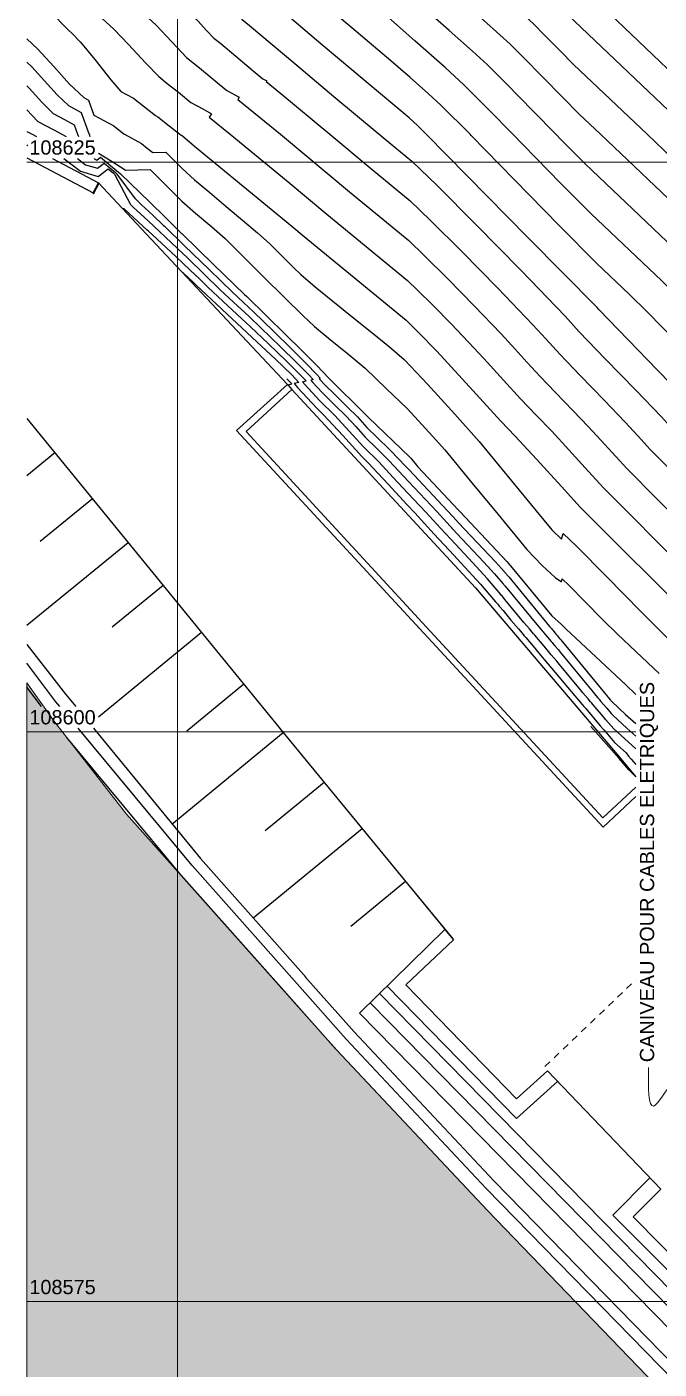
# Model space of a CAD drawing. Extents: x 62405 to 62842, y 108162 to 109685.
# Drawn here: x 62418.4 to 62446.1, y 109572 to 109630.9 of the extents above; entities that cross this region are included whole.
import ezdxf
from ezdxf.enums import TextEntityAlignment as Align

# ---------------------------------------------------------------- set-up
doc = ezdxf.new("R2010")
doc.units = 0
doc.header["$LTSCALE"] = 0.999976
doc.header["$MEASUREMENT"] = 0
doc.linetypes.add('DOT', pattern=[0.55, 0.3, -0.25])
for name, color, linetype in [('Bâti', 7, 'Continuous'), ('colore lago', 131, 'Continuous'), ('coordinate', 2, 'Continuous'), ('curve livello 1m', 2, 'Continuous'), ('curve livello 5m', 7, 'Continuous'), ('LIN018CO', 6, 'Continuous'), ('pendenze', 2, 'Continuous'), ('Per+Mod Surf', 7, 'Continuous'), ('TalusHautBas', 7, 'Continuous')]:
    doc.layers.add(name, color=color, linetype=linetype)
doc.layers.add('Colori bordi', color=5, linetype='Continuous', plot=False)
doc.styles.add('ARIAL', font='arial.ttf')

msp = doc.modelspace()

# ---------------------------------------------------------------- hatches: boundary and pattern name
at = {"layer": 'colore lago', "ltscale": 2.5}
msp.add_hatch(color=256, dxfattribs=at).paths.add_polyline_path([(62418.386, 109536.339), (62418.985, 109535.375), (62423.804, 109527.74), (62427.401, 109522.066), (62428.917, 109522.33), (62431.999, 109520.483), (62435.209, 109517.103), (62435.248, 109508.375), (62442.532, 109497.745), (62448.327, 109490.271), (62450.507, 109487.501), (62519.333, 109487.501), (62517.305, 109489.509), (62515.162, 109489.283), (62513.59, 109490.987), (62513.852, 109495.246), (62504.852, 109507.641), (62496.282, 109519.444), (62493.401, 109518.757), (62485.503, 109525.16), (62484.758, 109528.288), (62471.397, 109544.28), (62471.521, 109544.381), (62471.307, 109544.63), (62466.582, 109550.14), (62461.323, 109555.669), (62452.234, 109564.908), (62445.975, 109571.355), (62438.597, 109578.993), (62431.968, 109586.051), (62422.759, 109596.383), (62419.614, 109600.43), (62418.386, 109602.152)])

# ---------------------------------------------------------------- linework, layer by layer
at = {"layer": 'Bâti', "linetype": 'Continuous'}
for p, q in [((62418.386, 109625.189), (62421.3, 109623.644)), ((62421.3, 109623.644), (62421.533, 109624.084)), ((62421.3, 109623.644), (62421.314, 109623.598)), ((62421.314, 109623.598), (62421.564, 109624.068)), ((62421.533, 109624.084), (62421.564, 109624.068)), ((62429.819, 109615.233), (62427.581, 109613.222)), ((62428.016, 109613.17), (62430.015, 109615.02)), ((62429.832, 109615.218), (62429.819, 109615.233)), ((62429.832, 109615.218), (62430.015, 109615.02)), ((62443.681, 109595.818), (62427.581, 109613.222)), ((62427.61, 109613.221), (62427.581, 109613.222)), ((62428.016, 109613.17), (62435.91, 109604.601)), ((62435.91, 109604.601), (62443.657, 109596.226)), ((62418.386, 109603.825), (62420.086, 109601.653)), ((62419.665, 109601.319), (62418.386, 109603.007)), ((62419.023, 109601.113), (62418.386, 109601.954)), ((62419.836, 109601.113), (62419.665, 109601.319)), ((62420.086, 109601.653), (62420.529, 109601.113)), ((62425.639, 109594.131), (62420.631, 109600.156)), ((62421.315, 109600.156), (62426.004, 109594.446)), ((62425.15, 109593.724), (62420.142, 109599.75)), ((62445.106, 109597.567), (62443.657, 109596.226)), ((62445.106, 109597.164), (62443.681, 109595.818)), ((62426.004, 109594.446), (62430.645, 109589.223)), ((62429.779, 109588.513), (62425.163, 109593.709)), ((62430.254, 109588.936), (62425.639, 109594.131)), ((62436.734, 109591.331), (62437.114, 109590.869)), ((62435.016, 109588.904), (62437.114, 109590.869)), ((62432.404, 109586.516), (62430.254, 109588.936)), ((62432.751, 109586.833), (62430.587, 109589.269)), ((62435.016, 109588.904), (62439.879, 109583.902)), ((62431.928, 109586.094), (62429.779, 109588.513)), ((62448.772, 109573.313), (62433.862, 109588.513)), ((62439.877, 109583.039), (62434.191, 109588.836)), ((62448.365, 109572.914), (62433.455, 109588.114)), ((62432.98, 109587.649), (62447.89, 109572.449)), ((62438.547, 109579.955), (62432.404, 109586.516)), ((62438.887, 109580.28), (62432.751, 109586.833)), ((62438.597, 109578.993), (62431.968, 109586.051)), ((62439.879, 109583.902), (62441.228, 109585.122)), ((62441.228, 109585.122), (62446.208, 109579.926)), ((62439.877, 109583.039), (62441.67, 109584.661)), ((62447.965, 109570.989), (62438.887, 109580.28)), ((62445.724, 109580.432), (62444.099, 109578.797)), ((62447.629, 109570.66), (62438.547, 109579.955)), ((62446.208, 109579.926), (62444.987, 109578.725)), ((62445.975, 109571.355), (62438.597, 109578.993)), ((62444.099, 109578.797), (62449.17, 109573.703)), ((62444.987, 109578.725), (62449.555, 109574.081))]:
    msp.add_line(p, q, dxfattribs=at)
at = {"layer": 'Bâti', "linetype": 'DOT'}
msp.add_line((62441.122, 109585.317), (62445.106, 109589.112), dxfattribs=at)
at = {"layer": 'Colori bordi', "linetype": 'Continuous', "lineweight": 0, "flags": 128}
msp.add_lwpolyline([(62485.503, 109525.16), (62484.758, 109528.288), (62471.397, 109544.28), (62471.521, 109544.381), (62471.307, 109544.63), (62466.582, 109550.14), (62461.323, 109555.669), (62452.234, 109564.908), (62445.975, 109571.355), (62438.597, 109578.993), (62431.968, 109586.051), (62422.759, 109596.383), (62419.614, 109600.43), (62418.386, 109602.152), (62418.386, 109536.339), (62418.985, 109535.375), (62423.804, 109527.74), (62427.401, 109522.066)], dxfattribs=at)
at = {"layer": 'coordinate', "linetype": 'Continuous', "lineweight": 0}
for p, q in [((62425, 109685.001), (62425, 109487.501)), ((62418.386, 109625), (62561.886, 109625)), ((62418.386, 109600), (62445.106, 109600)), ((62418.386, 109575), (62561.886, 109575))]:
    msp.add_line(p, q, dxfattribs=at)
at = {"layer": 'curve livello 1m'}
for p, q in [((62423.156, 109623.379), (62422.356, 109624.474)), ((62445.652, 109604.95), (62446.133, 109604.477)), ((62445.106, 109603.526), (62446.133, 109602.556))]:
    msp.add_line(p, q, dxfattribs=at)
at = {"layer": 'curve livello 1m', "flags": 128}
for points in [[(62447.442, 109628.203), (62443.013, 109632.422), (62443.013, 109632.422), (62442.533, 109632.896), (62442.252, 109633.099), (62441.263, 109633.966), (62439.977, 109635.097), (62439.653, 109635.373), (62439.515, 109635.477)], [(62437.81, 109635.152), (62437.895, 109635.088), (62438.498, 109634.631), (62439.68, 109633.642), (62441.306, 109632.247), (62441.624, 109631.964), (62442.12, 109631.46), (62447.442, 109626.414)], [(62434.528, 109634.525), (62434.58, 109634.476), (62435.24, 109633.862), (62435.688, 109633.523), (62436.189, 109633.147), (62436.802, 109632.634), (62437.647, 109631.909), (62438.423, 109631.229), (62439.144, 109630.588), (62439.594, 109630.178), (62440.185, 109629.589), (62441.021, 109628.732), (62441.902, 109627.828), (62442.626, 109627.099), (62443.554, 109626.219)], [(62439.714, 109626.219), (62438.649, 109627.31), (62437.563, 109628.392), (62437.563, 109628.392), (62436.737, 109629.145), (62435.413, 109630.323), (62433.988, 109631.572), (62433.988, 109631.572), (62433.88, 109631.664), (62433.809, 109631.717), (62433.709, 109631.81), (62431.099, 109633.871)], [(62441.592, 109626.219), (62440.603, 109627.234), (62439.417, 109628.45), (62438.579, 109629.285), (62438.579, 109629.285), (62437.941, 109629.867), (62436.918, 109630.776), (62435.817, 109631.741), (62435.817, 109631.741), (62435.364, 109632.13), (62435.034, 109632.405), (62435.034, 109632.405), (62434.525, 109632.789), (62433.8, 109633.465), (62432.86, 109634.207)], [(62437.833, 109626.219), (62436.548, 109627.5), (62436.548, 109627.5), (62436.014, 109627.988), (62435.204, 109628.707), (62434.362, 109629.443), (62434.362, 109629.443), (62432.645, 109630.886), (62431.928, 109631.489), (62429.538, 109633.376), (62429.339, 109633.535)], [(62424.333, 109632.58), (62424.395, 109632.527), (62425.235, 109631.788), (62425.9, 109631.175), (62426.261, 109630.791), (62426.597, 109630.436), (62426.902, 109630.195), (62427.559, 109629.645), (62428.316, 109629.005), (62428.744, 109628.653), (62428.911, 109628.562), (62428.894, 109628.534), (62429.527, 109628.014), (62431.68, 109626.219)], [(62426.02, 109632.902), (62426.863, 109632.16), (62427.746, 109631.346), (62427.807, 109631.281), (62427.834, 109631.26), (62428.153, 109630.993), (62430.144, 109629.318), (62431.864, 109627.873), (62433.848, 109626.219)], [(62420.946, 109631.933), (62421.003, 109631.885), (62421.689, 109631.298), (62422.209, 109630.831), (62422.854, 109630.156), (62423.592, 109629.35), (62424.175, 109628.747), (62424.55, 109628.449), (62425.036, 109628.066), (62425.575, 109627.615), (62426.106, 109627.336), (62426.488, 109627.12), (62426.393, 109626.965), (62427.303, 109626.219)], [(62422.641, 109632.257), (62422.864, 109632.066), (62423.533, 109631.482), (62424.055, 109631.003), (62424.744, 109630.27), (62425.386, 109629.592), (62425.969, 109629.131), (62426.647, 109628.56), (62427.159, 109628.134), (62427.699, 109627.841), (62427.644, 109627.749), (62429.51, 109626.219)], [(62418.386, 109630.406), (62418.865, 109629.958), (62419.564, 109629.185), (62420.262, 109628.412), (62420.891, 109627.826), (62421.09, 109627.717), (62421.326, 109627.053), (62422.205, 109626.582), (62422.661, 109626.226), (62422.674, 109626.219)], [(62418.386, 109629.381), (62418.612, 109629.17), (62419.166, 109628.557), (62419.72, 109627.944), (62420.218, 109627.479), (62420.777, 109627.175), (62421.079, 109626.325), (62421.117, 109626.219)], [(62418.386, 109628.341), (62418.493, 109628.238), (62419.044, 109627.62), (62419.546, 109627.132), (62420.045, 109626.868), (62420.464, 109626.633), (62420.611, 109626.219)], [(62418.386, 109627.285), (62418.874, 109626.785), (62419.569, 109626.417), (62419.922, 109626.219)], [(62419.922, 109626.219), (62420.11, 109626.113)], [(62420.611, 109626.219), (62420.648, 109626.113)], [(62421.117, 109626.219), (62421.154, 109626.113)], [(62422.674, 109626.219), (62423.419, 109625.806), (62423.66, 109625.614), (62423.915, 109625.411), (62424.485, 109625.43), (62424.721, 109625.193), (62425.203, 109624.711), (62425.747, 109624.226), (62426.411, 109623.659), (62427.134, 109623.053), (62427.854, 109622.448), (62428.511, 109621.887), (62429.045, 109621.41), (62429.629, 109620.821), (62430.104, 109620.356), (62430.411, 109620.064), (62431.043, 109619.523), (62431.819, 109618.889), (62432.668, 109618.207), (62433.518, 109617.524), (62434.3, 109616.886), (62434.942, 109616.338), (62434.956, 109616.324), (62434.971, 109616.31), (62435.963, 109615.259), (62437.17, 109613.938), (62438.23, 109612.744), (62438.371, 109612.571), (62441.069, 109609.286), (62441.422, 109608.856), (62441.851, 109608.457), (62441.916, 109608.703), (62442.503, 109608.143), (62443.817, 109606.81), (62445.34, 109605.258), (62445.652, 109604.95)], [(62427.303, 109626.219), (62429.853, 109624.129), (62431.548, 109622.715), (62435.09, 109619.805), (62435.534, 109619.378), (62436.213, 109618.699), (62437, 109617.896), (62437.77, 109617.096), (62438.435, 109616.376), (62439.301, 109615.424), (62440.045, 109614.615), (62440.735, 109613.899), (62441.421, 109613.186), (62441.421, 109613.186), (62442.167, 109612.374), (62443.034, 109611.419), (62443.691, 109610.706), (62447.275, 109607.102), (62448.341, 109606.053), (62448.956, 109605.539), (62449.716, 109604.936), (62450.47, 109604.339), (62451.065, 109603.839), (62452.812, 109602.086)], [(62429.51, 109626.219), (62429.69, 109626.071), (62432.543, 109623.692), (62435.151, 109621.55), (62435.819, 109620.906), (62436.84, 109619.886), (62438.024, 109618.678), (62439.182, 109617.475), (62439.686, 109616.929), (62440.343, 109616.208), (62440.907, 109615.594), (62441.574, 109614.899), (62442.363, 109614.086), (62443.025, 109613.396), (62443.58, 109612.791), (62444.225, 109612.081), (62444.714, 109611.55), (62447.382, 109608.867), (62449.053, 109607.223), (62449.658, 109606.708), (62450.4, 109606.11), (62451.208, 109605.473), (62452.011, 109604.839), (62452.075, 109604.787)], [(62431.68, 109626.219), (62433.538, 109624.67), (62435.212, 109623.295), (62436.104, 109622.435), (62437.467, 109621.072), (62439.048, 109619.46), (62440.594, 109617.855), (62441.158, 109617.24), (62441.768, 109616.574), (62442.669, 109615.635), (62443.734, 109614.537), (62444.628, 109613.605), (62445.207, 109612.972), (62445.738, 109612.393), (62447.489, 109610.632), (62449.764, 109608.393), (62450.361, 109607.88), (62451.076, 109607.295), (62451.098, 109607.278)], [(62433.848, 109626.219), (62434.534, 109625.647), (62435.273, 109625.039), (62436.39, 109623.964), (62438.094, 109622.259), (62440.072, 109620.243), (62442.006, 109618.234), (62442.63, 109617.554), (62443.764, 109616.371), (62445.106, 109614.989), (62446.232, 109613.815), (62446.761, 109613.237), (62447.596, 109612.397), (62450.476, 109609.562), (62450.693, 109609.375)], [(62452.585, 109611.267), (62452.503, 109611.341), (62452.503, 109611.341), (62452.051, 109611.83), (62451.715, 109612.161), (62448.938, 109615.017), (62445.608, 109618.433), (62444.834, 109619.182), (62443.385, 109620.556), (62441.753, 109622.2), (62439.767, 109624.238), (62437.881, 109626.171), (62437.833, 109626.219)], [(62453.641, 109612.322), (62453.206, 109612.79), (62453.206, 109612.79), (62452.594, 109613.395), (62451.888, 109614.089), (62451.888, 109614.089), (62450.082, 109615.946), (62447.916, 109618.168), (62446.25, 109619.781), (62443.132, 109622.737), (62441.803, 109624.076), (62440.185, 109625.736), (62439.714, 109626.219)], [(62454.704, 109613.385), (62454.362, 109613.75), (62454.362, 109613.75), (62453.735, 109614.372), (62452.832, 109615.255), (62452.061, 109616.017), (62452.061, 109616.017), (62451.226, 109616.876), (62450.224, 109617.903), (62447.666, 109620.379), (62442.879, 109624.918), (62441.852, 109625.952), (62441.592, 109626.219)], [(62443.554, 109626.219), (62447.442, 109622.532)], [(62421.532, 109625.393), (62422.134, 109625.018), (62422.707, 109624.656), (62422.715, 109624.648), (62422.723, 109624.641), (62423.26, 109624.659), (62423.796, 109624.676), (62424.256, 109624.216), (62425.193, 109623.278), (62425.791, 109622.757), (62426.505, 109622.158), (62427.095, 109621.644), (62427.839, 109620.895), (62428.766, 109619.957), (62429.687, 109619.053), (62430.517, 109618.25), (62431.007, 109617.787), (62431.7, 109617.209), (62432.536, 109616.538), (62433.236, 109615.954), (62434.171, 109615.055), (62435.075, 109614.185), (62435.579, 109613.65), (62436.193, 109612.979), (62436.732, 109612.372), (62437.847, 109611.013), (62439.064, 109609.531), (62440.321, 109607.999), (62441.005, 109607.301), (62441.57, 109606.775), (62441.847, 109606.579), (62441.881, 109606.708), (62442.187, 109606.416), (62442.873, 109605.72), (62443.667, 109604.91), (62444.3, 109604.277), (62445.106, 109603.526)], [(62420.606, 109625.156), (62420.959, 109624.884), (62421.484, 109624.724), (62421.786, 109624.955), (62422.283, 109624.543), (62422.356, 109624.474)], [(62421.329, 109625.156), (62421.456, 109625.087), (62421.614, 109625.208), (62422.333, 109624.614), (62422.397, 109624.574), (62422.49, 109624.483)], [(62422.49, 109624.483), (62423.79, 109623.239), (62424.454, 109622.574), (62425.177, 109621.87), (62425.186, 109621.862), (62426.592, 109620.494), (62427.935, 109619.187), (62428.018, 109619.11), (62428.904, 109618.254), (62429.738, 109617.439), (62430.472, 109616.715), (62431.056, 109616.132), (62431.44, 109615.737), (62431.575, 109615.58), (62431.573, 109615.58), (62431.575, 109615.578), (62431.581, 109615.571), (62433.315, 109613.853), (62433.385, 109613.786), (62435.179, 109612.059), (62435.234, 109612), (62435.542, 109611.624), (62437.33, 109609.726), (62437.366, 109609.687), (62437.403, 109609.647), (62439.452, 109607.471), (62439.528, 109607.388), (62439.586, 109607.319), (62439.594, 109607.31), (62439.597, 109607.306), (62439.601, 109607.302), (62439.616, 109607.285), (62441.424, 109605.091), (62441.842, 109604.702), (62441.845, 109604.713), (62442.048, 109604.509), (62444.657, 109602.074), (62445.106, 109601.644)], [(62423.156, 109623.379), (62423.417, 109623.124), (62423.746, 109622.823), (62423.934, 109622.655), (62424.371, 109622.23), (62424.42, 109622.182)], [(62423.719, 109621.972), (62423.673, 109622.013), (62422.675, 109622.927), (62422.646, 109622.955), (62422.642, 109622.98)], [(62445.106, 109599.252), (62444.775, 109599.556), (62444.137, 109600.135), (62444.137, 109600.135), (62444.025, 109600.257), (62443.913, 109600.387), (62443.8, 109600.52), (62443.688, 109600.653), (62443.237, 109601.183), (62443.181, 109601.25), (62443.125, 109601.316), (62443.013, 109601.448), (62442.788, 109601.713), (62442.676, 109601.846), (62441.763, 109602.956), (62441.642, 109603.099), (62441.401, 109603.383), (62441.281, 109603.525), (62441.22, 109603.596), (62441.16, 109603.667), (62440.919, 109603.951), (62440.678, 109604.235), (62440.618, 109604.306), (62440.558, 109604.377), (62440.437, 109604.519), (62440.196, 109604.803), (62439.366, 109605.809), (62439.239, 109605.959), (62439.207, 109605.997), (62439.176, 109606.034), (62439.112, 109606.109), (62438.604, 109606.708), (62437.938, 109607.429), (62437.189, 109608.226), (62436.538, 109608.931), (62435.889, 109609.634), (62435.1, 109610.472), (62434.467, 109611.158), (62433.836, 109611.842), (62433.165, 109612.506), (62432.532, 109613.193), (62431.9, 109613.877), (62431.23, 109614.541), (62430.596, 109615.228), (62430.481, 109615.353), (62430.637, 109615.395), (62430.395, 109615.652), (62429.781, 109616.261), (62428.979, 109617.04), (62428.979, 109617.04), (62428.207, 109617.764), (62427.2, 109618.697), (62426.344, 109619.498), (62426.344, 109619.498), (62425.961, 109619.871), (62425.56, 109620.261), (62425.56, 109620.261), (62424.926, 109620.858), (62423.696, 109621.992)], [(62424.42, 109622.182), (62425.311, 109621.328), (62426.381, 109620.286), (62427.405, 109619.291), (62427.888, 109618.84), (62428.338, 109618.42), (62429.208, 109617.578), (62430.006, 109616.797), (62430.661, 109616.147), (62431.103, 109615.698), (62431.263, 109615.518), (62431.209, 109615.504), (62431.248, 109615.461), (62431.464, 109615.228), (62431.911, 109614.781), (62432.443, 109614.262), (62432.89, 109613.815), (62433.1, 109613.587), (62433.311, 109613.359), (62433.761, 109612.91), (62434.295, 109612.388), (62434.744, 109611.94), (62434.95, 109611.717), (62435.156, 109611.494), (62436.85, 109609.696), (62437.09, 109609.435), (62437.332, 109609.173), (62438.947, 109607.457), (62439.22, 109607.161), (62439.428, 109606.916), (62439.454, 109606.885), (62439.467, 109606.87), (62439.48, 109606.854), (62439.533, 109606.793), (62441.328, 109604.615), (62441.403, 109604.527), (62441.441, 109604.482), (62441.46, 109604.46), (62441.478, 109604.438), (62441.554, 109604.349), (62441.629, 109604.26), (62441.648, 109604.238), (62441.667, 109604.216), (62441.704, 109604.172), (62441.78, 109604.083), (62441.817, 109604.038), (62443.796, 109601.63), (62443.816, 109601.607), (62443.856, 109601.56), (62443.875, 109601.537), (62443.885, 109601.525), (62443.895, 109601.513), (62443.974, 109601.42), (62443.994, 109601.396), (62444.014, 109601.373), (62444.034, 109601.35), (62444.054, 109601.329), (62444.66, 109600.763), (62445.106, 109600.367)], [(62425.146, 109620.225), (62425.449, 109619.949), (62425.685, 109619.727), (62425.813, 109619.602), (62426.946, 109618.542), (62428.278, 109617.308), (62429.3, 109616.35), (62430.007, 109615.66), (62430.325, 109615.333), (62430.117, 109615.277), (62430.27, 109615.111), (62431.113, 109614.198), (62431.405, 109613.908), (62432.248, 109612.996), (62433.092, 109612.08), (62433.382, 109611.794), (62434.226, 109610.879), (62435.072, 109609.961), (62435.409, 109609.604), (62436.262, 109608.679), (62437.118, 109607.752), (62437.434, 109607.416), (62438.296, 109606.482), (62438.954, 109605.706), (62439.036, 109605.609), (62439.077, 109605.56), (62439.119, 109605.512), (62439.283, 109605.318), (62439.631, 109604.896), (62439.954, 109604.515), (62440.116, 109604.325), (62440.197, 109604.229), (62440.278, 109604.134), (62440.602, 109603.752), (62440.925, 109603.37), (62441.006, 109603.275), (62441.088, 109603.179), (62441.25, 109602.988), (62441.574, 109602.606), (62441.736, 109602.415), (62442.115, 109601.953), (62442.274, 109601.766), (62442.591, 109601.392), (62442.75, 109601.205), (62442.829, 109601.112), (62442.909, 109601.018), (62443.544, 109600.269), (62443.703, 109600.082), (62443.862, 109599.895), (62444.021, 109599.711), (62444.179, 109599.538), (62444.686, 109599.076), (62444.788, 109598.938), (62444.905, 109598.8), (62445.106, 109598.563)], [(62446.133, 109604.477), (62447.744, 109602.889)], [(62445.106, 109598.045), (62445.081, 109598.056), (62444.801, 109598.334), (62444.373, 109598.822), (62443.14, 109600.239)]]:
    msp.add_lwpolyline(points, dxfattribs=at)
at = {"layer": 'curve livello 5m'}
msp.add_line((62422.946, 109623.123), (62422.251, 109624.449), dxfattribs=at)
at = {"layer": 'curve livello 5m', "flags": 128}
for points in [[(62436.1, 109634.826), (62436.611, 109634.439), (62437.344, 109633.889), (62437.344, 109633.889), (62438.241, 109633.138), (62439.476, 109632.078), (62439.476, 109632.078), (62440.149, 109631.486), (62440.609, 109631.071), (62440.609, 109631.071), (62441.105, 109630.573), (62441.785, 109629.874), (62442.373, 109629.279), (62442.373, 109629.279), (62445.601, 109626.219)], [(62435.915, 109626.219), (62435.533, 109626.607), (62435.157, 109626.941), (62431.394, 109630.102), (62429.824, 109631.423), (62428.69, 109632.318), (62427.816, 109633.015), (62427.61, 109633.205)], [(62419.383, 109631.635), (62420.236, 109630.77), (62420.364, 109630.659), (62420.744, 109630.256), (62421.368, 109629.494), (62422.076, 109628.601), (62422.504, 109628.096), (62422.504, 109628.096), (62423.066, 109627.795), (62423.543, 109627.423), (62424.028, 109627.044), (62424.028, 109627.044), (62424.14, 109626.982), (62424.628, 109626.593), (62425.098, 109626.219)], [(62418.386, 109626.341), (62418.616, 109626.219)], [(62418.616, 109626.219), (62418.816, 109626.113)], [(62425.098, 109626.219), (62425.144, 109626.182), (62425.175, 109626.183), (62425.187, 109626.17), (62425.213, 109626.144), (62425.741, 109625.69), (62430.016, 109622.186), (62430.553, 109621.738), (62435.029, 109618.061), (62435.586, 109617.512), (62436.358, 109616.717), (62436.358, 109616.717), (62437.184, 109615.822), (62438.259, 109614.64), (62439.184, 109613.635), (62439.184, 109613.635), (62439.818, 109612.977), (62440.754, 109611.957), (62441.843, 109610.758), (62442.668, 109609.863), (62442.668, 109609.863), (62447.744, 109604.79)], [(62451.664, 109610.345), (62451.188, 109610.732), (62450.54, 109611.351), (62449.42, 109612.455), (62448.161, 109613.711), (62447.795, 109614.088), (62446.058, 109615.869), (62443.491, 109618.534), (62443.419, 109618.613), (62440.389, 109621.675), (62435.915, 109626.219)], [(62445.601, 109626.219), (62447.442, 109624.473)], [(62420.01, 109625.156), (62420.736, 109624.597), (62421.512, 109624.36), (62421.957, 109624.702), (62422.182, 109624.516), (62422.251, 109624.449)], [(62422.946, 109623.123), (62423.046, 109623.026), (62423.709, 109622.418), (62424.988, 109621.216)], [(62424.988, 109621.216), (62425.011, 109621.194), (62425.435, 109620.795), (62426.171, 109620.079), (62426.874, 109619.395), (62427.454, 109618.852), (62428.136, 109618.22), (62428.659, 109617.73), (62429.504, 109616.911), (62430.239, 109616.188), (62430.757, 109615.667), (62430.95, 109615.456), (62430.845, 109615.428), (62430.922, 109615.345), (62431.347, 109614.884), (62431.871, 109614.365), (62432.395, 109613.846), (62432.816, 109613.39), (62433.238, 109612.933), (62433.764, 109612.412), (62434.29, 109611.891), (62434.708, 109611.438), (62435.128, 109610.983), (62436.37, 109609.665), (62436.814, 109609.183), (62437.26, 109608.7), (62438.443, 109607.443), (62438.912, 109606.935), (62439.27, 109606.513), (62439.315, 109606.46), (62439.337, 109606.433), (62439.36, 109606.407), (62439.449, 109606.301), (62440.762, 109604.709), (62440.92, 109604.523), (62440.999, 109604.43), (62441.039, 109604.383), (62441.078, 109604.337), (62441.236, 109604.15), (62441.394, 109603.964), (62441.434, 109603.917), (62441.474, 109603.871), (62441.553, 109603.777), (62441.711, 109603.591), (62441.79, 109603.497), (62443.236, 109601.738), (62443.302, 109601.66), (62443.434, 109601.504), (62443.5, 109601.426), (62443.533, 109601.387), (62443.566, 109601.348), (62443.831, 109601.036), (62443.897, 109600.958), (62443.963, 109600.88), (62444.03, 109600.804), (62444.096, 109600.732), (62444.721, 109600.156), (62445.106, 109599.815)]]:
    msp.add_lwpolyline(points, dxfattribs=at)
at = {"layer": 'LIN018CO', "lineweight": 0}
msp.add_spline([(62445.667, 109585.264), (62445.882, 109583.578), (62446.814, 109584.672), (62449.776, 109582.904)], degree=3, dxfattribs=at)
at = {"layer": 'pendenze', "linetype": 'Continuous'}
for p, q in [((62419.617, 109612.234), (62418.386, 109611.229)), ((62421.261, 109610.221), (62418.97, 109608.351)), ((62422.836, 109608.29), (62418.386, 109604.658)), ((62424.365, 109606.417), (62422.134, 109604.596)), ((62426.047, 109604.357), (62421.525, 109600.638)), ((62427.902, 109602.084), (62425.403, 109600.028)), ((62429.64, 109599.956), (62424.751, 109595.935)), ((62431.43, 109597.778), (62428.849, 109595.655)), ((62433.098, 109595.75), (62428.321, 109591.82)), ((62435.006, 109593.432), (62432.609, 109591.46)), ((62432.98, 109587.649), (62436.734, 109591.331))]:
    msp.add_line(p, q, dxfattribs=at)
at = {"layer": 'Per+Mod Surf', "linetype": 'Continuous'}
for p, q in [((62418.386, 109625.753), (62418.429, 109625.73)), ((62419.511, 109625.156), (62421.533, 109624.084)), ((62421.533, 109624.084), (62421.732, 109623.872)), ((62421.732, 109623.872), (62423.623, 109621.852)), ((62423.623, 109621.852), (62429.819, 109615.233)), ((62429.819, 109615.233), (62429.832, 109615.218)), ((62429.832, 109615.218), (62430.015, 109615.02)), ((62430.015, 109615.02), (62438.073, 109606.318)), ((62438.073, 109606.318), (62444.21, 109599.096)), ((62444.21, 109599.096), (62445.106, 109598.022))]:
    msp.add_line(p, q, dxfattribs=at)
at = {"layer": 'Per+Mod Surf', "color": 18, "linetype": 'DOT'}
for p, q in [((62430.012, 109615.271), (62429.62, 109615.661)), ((62429.828, 109615.222), (62430.012, 109615.271))]:
    msp.add_line(p, q, dxfattribs=at)
at = {"layer": 'TalusHautBas', "linetype": 'DOT'}
msp.add_line((62421.533, 109624.084), (62421.732, 109623.872), dxfattribs=at)
at = {"layer": 'TalusHautBas', "linetype": 'Continuous'}
for p, q in [((62418.386, 109613.742), (62429.763, 109599.805)), ((62429.763, 109599.805), (62434.891, 109593.572)), ((62429.763, 109599.805), (62434.891, 109593.572)), ((62434.891, 109593.572), (62437.114, 109590.869)), ((62434.891, 109593.572), (62437.074, 109590.918))]:
    msp.add_line(p, q, dxfattribs=at)

# ---------------------------------------------------------------- texts
at = {"layer": 'coordinate', "color": 1, "style": 'ARIAL'}
for s, p in [('108625', (62421.408, 109625.326)), ('108600', (62421.408, 109600.326)), ('108575', (62421.408, 109575.326))]:
    msp.add_text(s, height=0.625, rotation=0.00005, dxfattribs=at).set_placement(p, align=Align.RIGHT)
msp.add_text('CANIVEAU POUR CABLES ELETRIQUES', height=0.625, rotation=90.00005, dxfattribs=at).set_placement((62445.913, 109585.502))

doc.saveas('drawing.dxf')
